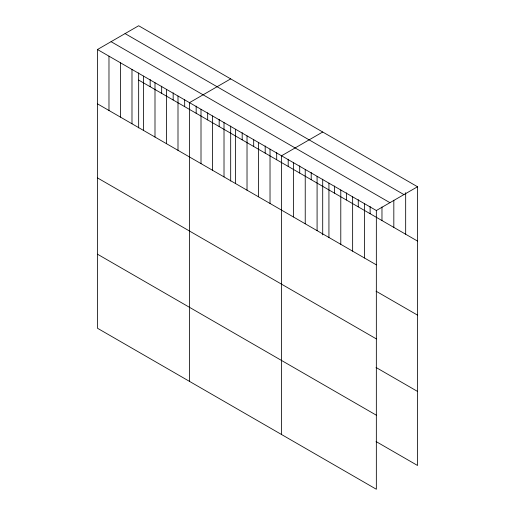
<?xml version="1.0" encoding="UTF-8"?>
<svg xmlns="http://www.w3.org/2000/svg" width="515" height="515" viewBox="0 0 515 515"><rect width="100%" height="100%" fill="white"/><g stroke="black" fill="none" stroke-linecap="round" stroke-linejoin="round"><path stroke-width="0.77" d="M138.657 72.885L138.657 127.9M97.477 49.524L376.343 210.526L376.343 489.25L97.477 328.248L97.477 49.524L138.657 25.75L417.523 186.752L417.523 465.476L376.04 441.529M230.681 78.879L189.501 102.652L189.501 381.377M322.705 132.014L281.531 155.788L281.531 434.512M376.343 210.526L417.523 186.752M125.068 33.597L403.934 194.599M111.066 41.676L389.932 202.678M138.657 80.076L417.523 241.078M97.477 103.85L376.343 264.852M376.04 291.181L417.523 315.129M97.477 177.9L376.343 338.902M376.04 367.472L417.523 391.426M97.477 254.198L376.343 415.199M405.672 192.694L405.672 234.235M393.821 200.232L393.821 227.392M381.969 206.966L381.969 220.549M370.118 206.515L370.118 213.706M364.491 203.683L364.491 258.009M358.266 199.672L358.266 206.863M352.64 196.839L352.64 251.166M346.415 192.829L346.415 200.02M340.788 189.996L340.788 244.322M334.557 185.992L334.557 193.177M328.937 183.153L328.937 237.479M322.705 179.149L322.705 234.93M317.086 176.31L317.086 230.636M311.208 172.506L311.208 179.696M305.234 169.474L305.234 223.8M299.704 165.862L299.704 173.053M293.383 162.631L293.383 216.957M288.2 159.225L288.2 166.416M276.697 152.582L276.697 159.772M270.027 149.144L270.027 203.47M265.193 145.938L265.193 153.129M258.524 142.501L258.524 196.827M253.689 139.301L253.689 146.492M247.02 135.863L247.02 190.19M242.185 132.658L242.185 139.848M235.516 129.22L235.516 183.546M230.681 126.014L230.681 181.029M224.012 122.576L224.012 176.903M219.178 119.377L219.178 126.568M212.508 115.939L212.508 170.265M207.674 112.734L207.674 119.924M201.005 109.296L201.005 163.622M196.17 106.09L196.17 113.281M184.673 99.453L184.673 106.644M177.997 96.015L177.997 150.341M173.169 92.809L173.169 100M166.5 89.372L166.5 143.698M161.665 86.166L161.665 93.357M154.996 82.728L154.996 137.054M150.161 79.529L150.161 86.72M143.492 76.091L143.492 130.417M131.988 69.448L131.988 123.774M120.484 62.804L120.484 117.13M108.98 56.167L108.98 110.493"/></g></svg>
